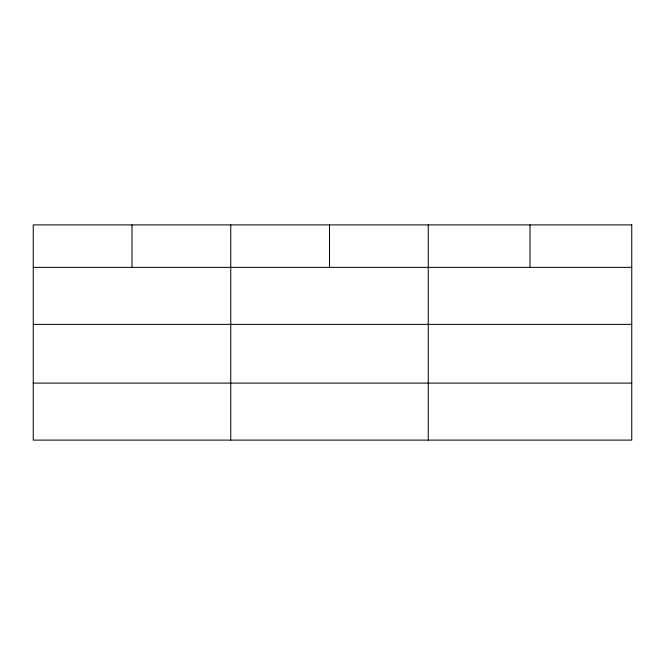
<?xml version="1.0" encoding="UTF-8"?>
<svg xmlns="http://www.w3.org/2000/svg" width="665" height="665" viewBox="0 0 665 665"><rect width="100%" height="100%" fill="white"/><g stroke="black" fill="none" stroke-linecap="round" stroke-linejoin="round"><path stroke-width="1" d="M33.25 267.363L631.75 267.363M33.25 324.37L631.75 324.37M33.25 383.107L631.75 383.107M530.005 224.895L530.005 267.363M428.26 224.895L428.26 440.105M329.507 224.895L329.507 267.363M230.755 224.895L230.755 440.105M132.003 224.895L132.003 267.363M631.75 224.895L33.25 224.895L33.25 440.105L631.75 440.105L631.75 224.895"/></g></svg>
